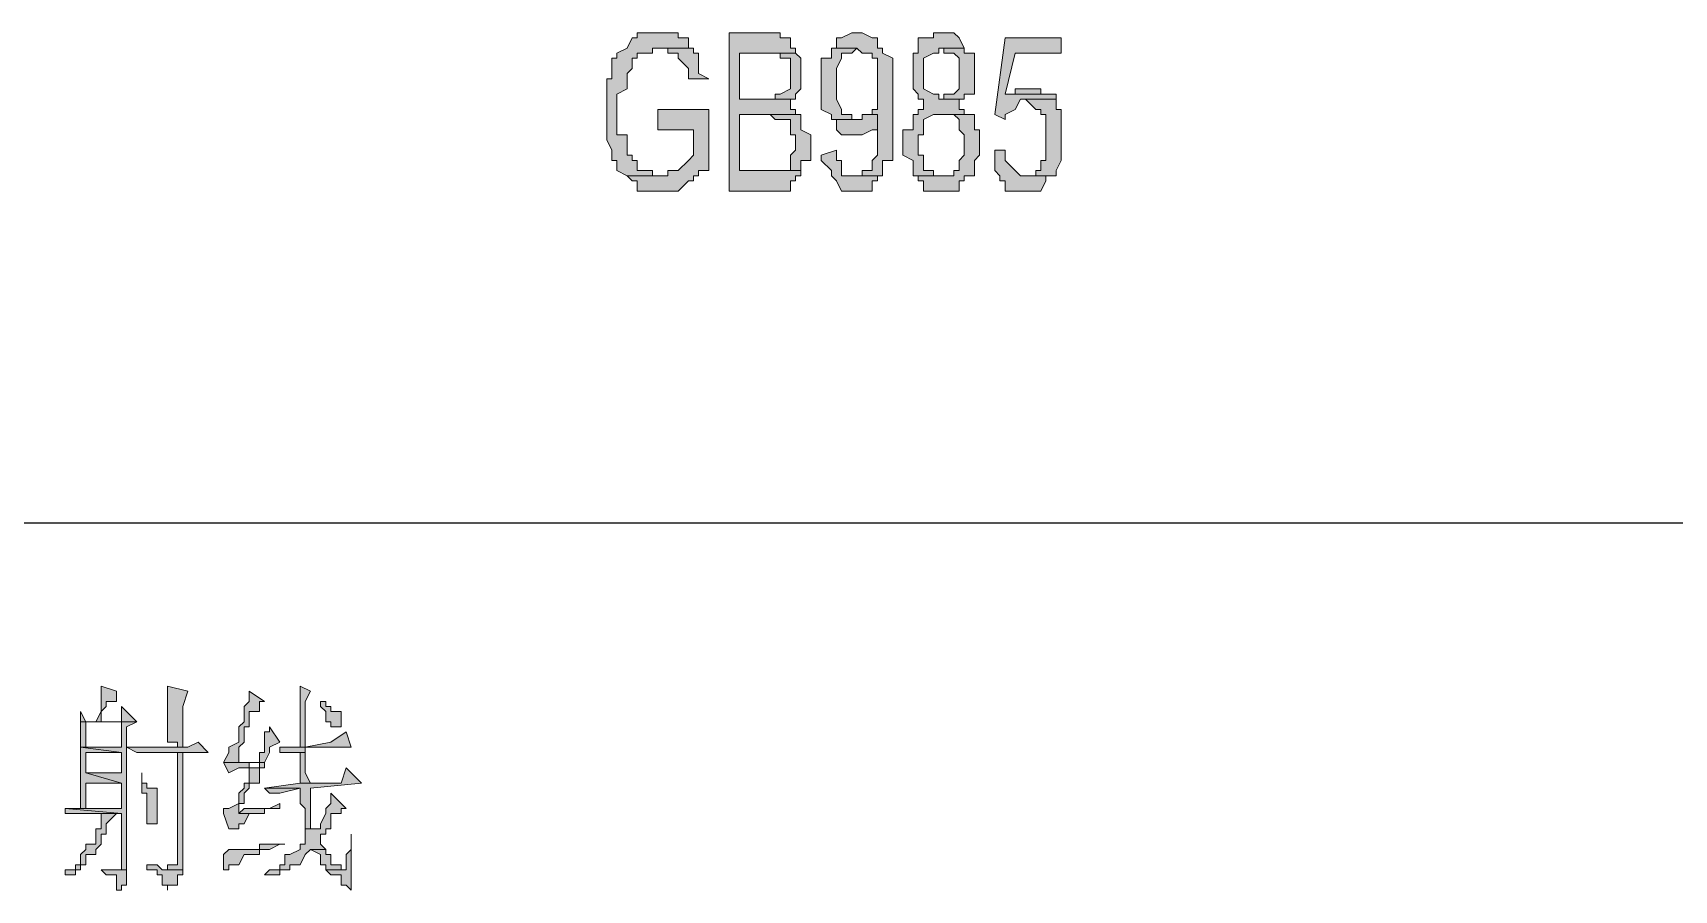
# Model space of a CAD drawing. Header units: millimetres. Extents: x 20 to 821, y 1 to 1134.
# Drawn here: x 614.1 to 671.9, y 905.5 to 935.8 of the extents above; entities that cross this region are included whole.
import ezdxf

# ---------------------------------------------------------------- set-up
doc = ezdxf.new("R2010")
doc.units = ezdxf.units.MM
doc.layers.add('1', color=7, linetype='Continuous')

msp = doc.modelspace()

# ---------------------------------------------------------------- hatches: boundary and pattern name
h = msp.add_hatch(color=0)
h.dxf.hatch_style = 2
h.paths.add_polyline_path([(636.12, 935.781732), (635.4, 935.781732), (635.4, 935.601732), (635.22, 935.601732), (635.04, 935.241732), (634.68, 935.061732), (634.68, 934.881732), (634.5, 934.881732), (634.5, 934.161732), (634.32, 934.161732), (634.32, 933.621732), (634.32, 933.441732), (634.32, 932.001732), (634.5, 931.641732), (634.5, 931.281732), (634.68, 931.281732), (634.68, 930.921732), (635.04, 930.741732), (636.12, 930.741732), (635.94, 930.741732), (635.94, 930.921732), (635.76, 930.921732), (635.4, 930.921732), (635.4, 931.281732), (635.22, 931.281732), (635.22, 931.461732), (635.04, 931.461732), (635.04, 931.641732), (635.04, 932.181732), (634.68, 932.181732), (634.68, 933.621732), (635.04, 933.801732), (635.04, 934.341732), (635.22, 934.521732), (635.22, 934.881732), (635.4, 934.881732), (635.4, 935.061732), (635.76, 935.061732), (635.94, 935.061732), (635.94, 935.241732), (637.38, 935.241732), (637.2, 935.241732), (637.2, 935.601732), (636.84, 935.601732), (636.84, 935.781732), (636.66, 935.781732)])
h = msp.add_hatch(color=0)
h.dxf.hatch_style = 2
h.paths.add_polyline_path([(640.08, 935.781732), (638.64, 935.781732), (638.64, 930.201732), (640.8, 930.201732), (640.8, 930.561732), (640.98, 930.561732), (640.98, 930.741732), (641.16, 930.741732), (641.16, 930.921732), (639, 930.921732), (639, 932.901732), (641.16, 932.901732), (640.98, 932.901732), (640.98, 933.081732), (640.8, 933.081732), (640.8, 933.441732), (640.98, 933.441732), (639, 933.441732), (639, 935.061732), (639.72, 935.061732), (640.98, 935.061732), (640.98, 935.241732), (640.8, 935.241732), (640.8, 935.601732), (640.44, 935.601732), (640.44, 935.781732)])
h = msp.add_hatch(color=0)
h.dxf.hatch_style = 2
h.paths.add_polyline_path([(643.14, 935.781732), (642.96, 935.781732), (642.6, 935.601732), (642.42, 935.601732), (642.42, 935.241732), (642.24, 935.241732), (643.14, 935.241732), (643.32, 935.061732), (643.68, 935.061732), (643.68, 934.881732), (643.86, 934.881732), (643.86, 934.521732), (643.86, 933.621732), (643.86, 933.441732), (643.86, 933.081732), (643.68, 933.081732), (643.68, 932.901732), (643.86, 932.901732), (643.86, 931.461732), (643.68, 931.281732), (643.68, 930.921732), (643.32, 930.921732), (643.32, 930.741732), (643.14, 930.741732), (644.04, 930.741732), (644.04, 930.921732), (644.04, 931.281732), (644.4, 931.281732), (644.4, 934.881732), (644.04, 935.061732), (644.04, 935.241732), (643.86, 935.241732), (643.86, 935.601732), (643.68, 935.601732), (643.32, 935.781732)])
h = msp.add_hatch(color=0)
h.dxf.hatch_style = 2
h.paths.add_polyline_path([(646.2, 935.781732), (645.84, 935.781732), (645.84, 935.601732), (645.3, 935.601732), (645.3, 935.241732), (645.3, 935.061732), (645.12, 935.061732), (645.12, 933.801732), (645.3, 933.621732), (645.3, 933.441732), (645.48, 933.441732), (645.48, 933.081732), (645.3, 933.081732), (645.3, 932.901732), (645.12, 932.901732), (645.12, 932.721732), (645.12, 932.361732), (644.76, 932.361732), (644.76, 931.461732), (645.12, 931.281732), (645.12, 930.741732), (645.3, 930.741732), (646.2, 930.741732), (646.02, 930.741732), (645.84, 930.741732), (645.84, 930.921732), (645.48, 930.921732), (645.48, 931.281732), (645.48, 931.461732), (645.3, 931.461732), (645.3, 932.181732), (645.48, 932.181732), (645.48, 932.721732), (645.84, 932.901732), (646.92, 932.901732), (646.92, 933.081732), (646.74, 933.081732), (646.74, 933.441732), (646.92, 933.441732), (646.2, 933.441732), (646.02, 933.441732), (646.02, 933.621732), (645.84, 933.621732), (645.48, 933.801732), (645.48, 934.881732), (645.84, 935.061732), (646.02, 935.061732), (646.02, 935.241732), (646.92, 935.241732), (646.74, 935.601732), (646.56, 935.781732)])
h = msp.add_hatch(color=0)
h.dxf.hatch_style = 2
h.paths.add_polyline_path([(650.34, 935.601732), (648.36, 935.601732), (648, 932.901732), (648.36, 932.721732), (648.36, 932.901732), (648.72, 933.081732), (648.9, 933.441732), (650.16, 933.441732), (650.16, 933.621732), (648.36, 933.621732), (648.72, 935.061732), (650.34, 935.061732)])
h = msp.add_hatch(color=0)
h.dxf.hatch_style = 2
h.paths.add_polyline_path([(637.38, 935.241732), (636.12, 935.241732), (636.48, 935.241732), (636.48, 935.061732), (636.66, 935.061732), (636.84, 935.061732), (636.84, 934.881732), (637.2, 934.521732), (637.2, 934.161732), (637.38, 934.161732), (637.92, 934.161732), (637.56, 934.341732), (637.56, 935.061732), (637.38, 935.061732)])
h = msp.add_hatch(color=0)
h.dxf.hatch_style = 2
h.paths.add_polyline_path([(640.98, 935.061732), (639.72, 935.061732), (640.08, 935.061732), (640.44, 935.061732), (640.44, 934.881732), (640.8, 934.881732), (640.8, 934.521732), (640.8, 933.801732), (640.44, 933.621732), (640.26, 933.621732), (640.26, 933.441732), (640.08, 933.441732), (639.72, 933.441732), (639, 933.441732), (640.98, 933.441732), (640.98, 933.621732), (641.16, 933.801732), (641.16, 934.881732)])
h = msp.add_hatch(color=0)
h.dxf.hatch_style = 2
h.paths.add_polyline_path([(642.24, 935.241732), (642.24, 934.881732), (641.88, 934.881732), (641.88, 933.081732), (642.24, 932.901732), (642.24, 932.721732), (643.14, 932.721732), (642.96, 932.721732), (642.96, 932.901732), (642.6, 932.901732), (642.6, 933.081732), (642.42, 933.441732), (642.42, 934.521732), (642.6, 934.881732), (642.6, 935.061732), (642.96, 935.061732), (643.14, 935.241732)])
h = msp.add_hatch(color=0)
h.dxf.hatch_style = 2
h.paths.add_polyline_path([(646.92, 935.241732), (646.2, 935.241732), (646.2, 935.061732), (646.56, 935.061732), (646.74, 934.881732), (646.74, 933.801732), (646.56, 933.621732), (646.2, 933.621732), (646.2, 933.441732), (646.92, 933.441732), (646.92, 933.621732), (647.28, 933.621732), (647.28, 933.801732), (647.28, 934.161732), (647.28, 935.061732), (646.92, 935.061732)])
h = msp.add_hatch(color=0)
h.dxf.hatch_style = 2
h.paths.add_polyline_path([(649.08, 933.801732), (648.72, 933.801732), (648.72, 933.621732), (648.36, 933.621732), (650.16, 933.621732), (649.62, 933.621732), (649.62, 933.801732)])
h = msp.add_hatch(color=0)
h.dxf.hatch_style = 2
h.paths.add_polyline_path([(637.92, 933.081732), (636.12, 933.081732), (636.12, 932.361732), (637.38, 932.361732), (637.38, 931.461732), (637.2, 931.281732), (636.84, 930.921732), (636.48, 930.921732), (636.48, 930.741732), (635.04, 930.741732), (635.22, 930.561732), (635.4, 930.561732), (635.4, 930.201732), (635.76, 930.201732), (636.84, 930.201732), (637.2, 930.561732), (637.38, 930.561732), (637.38, 930.741732), (637.56, 930.741732), (637.56, 930.921732), (637.92, 930.921732)])
h = msp.add_hatch(color=0)
h.dxf.hatch_style = 2
h.paths.add_polyline_path([(650.16, 933.441732), (649.08, 933.441732), (649.44, 933.081732), (649.62, 933.081732), (649.62, 932.901732), (649.8, 932.901732), (649.8, 932.721732), (649.8, 931.281732), (649.62, 931.281732), (649.62, 930.921732), (649.44, 930.921732), (649.44, 930.741732), (649.08, 930.741732), (650.16, 930.741732), (650.16, 930.921732), (650.34, 931.281732), (650.34, 933.081732), (650.16, 933.081732)])
h = msp.add_hatch(color=0)
h.dxf.hatch_style = 2
h.paths.add_polyline_path([(641.16, 932.901732), (640.08, 932.901732), (640.26, 932.721732), (640.8, 932.721732), (640.8, 932.361732), (640.8, 932.181732), (640.98, 932.181732), (640.98, 931.641732), (640.8, 931.461732), (640.8, 930.921732), (640.44, 930.921732), (640.26, 930.921732), (640.08, 930.921732), (639, 930.921732), (641.16, 930.921732), (641.16, 931.281732), (641.52, 931.281732), (641.52, 932.181732), (641.16, 932.361732)])
h = msp.add_hatch(color=0)
h.dxf.hatch_style = 2
h.paths.add_polyline_path([(643.68, 932.901732), (643.32, 932.901732), (643.32, 932.721732), (642.24, 932.721732), (642.42, 932.721732), (642.42, 932.361732), (642.6, 932.181732), (643.32, 932.181732), (643.68, 932.361732), (643.86, 932.361732), (643.86, 932.721732), (643.86, 932.901732)])
h = msp.add_hatch(color=0)
h.dxf.hatch_style = 2
h.paths.add_polyline_path([(646.92, 932.901732), (646.02, 932.901732), (646.2, 932.901732), (646.56, 932.901732), (646.74, 932.721732), (646.74, 932.361732), (646.92, 932.181732), (646.92, 931.461732), (646.74, 931.281732), (646.74, 930.921732), (646.56, 930.921732), (646.56, 930.741732), (646.2, 930.741732), (645.3, 930.741732), (645.3, 930.561732), (645.48, 930.561732), (645.48, 930.201732), (646.74, 930.201732), (646.74, 930.561732), (646.92, 930.561732), (646.92, 930.741732), (647.28, 930.741732), (647.28, 930.921732), (647.28, 931.281732), (647.46, 931.461732), (647.46, 932.361732), (647.28, 932.361732), (647.28, 932.901732)])
h = msp.add_hatch(color=0)
h.dxf.hatch_style = 2
h.paths.add_polyline_path([(642.42, 931.641732), (641.88, 931.461732), (641.88, 931.281732), (642.24, 930.921732), (642.24, 930.741732), (642.42, 930.561732), (642.6, 930.201732), (643.68, 930.201732), (643.68, 930.561732), (643.86, 930.561732), (643.86, 930.741732), (643.14, 930.741732), (642.6, 930.741732), (642.6, 930.921732), (642.6, 931.281732), (642.42, 931.281732)])
h = msp.add_hatch(color=0)
h.dxf.hatch_style = 2
h.paths.add_polyline_path([(648.36, 931.641732), (648, 931.641732), (648, 931.461732), (648, 930.921732), (648.18, 930.741732), (648.18, 930.561732), (648.36, 930.561732), (648.36, 930.201732), (648.72, 930.201732), (649.62, 930.201732), (649.8, 930.561732), (649.8, 930.741732), (650.16, 930.741732), (648.9, 930.741732), (648.72, 930.921732), (648.36, 931.281732)])
h = msp.add_hatch(color=0)
h.dxf.hatch_style = 2
h.paths.add_polyline_path([(616.5, 912.741732), (616.5, 911.841732), (616.32, 911.481732), (616.5, 911.481732), (616.5, 911.841732), (616.68, 912.021732), (616.68, 912.201732), (617.04, 912.201732), (617.04, 912.561732)])
h = msp.add_hatch(color=0)
h.dxf.hatch_style = 2
h.paths.add_polyline_path([(618.84, 912.741732), (618.84, 910.761732), (619.2, 910.761732), (619.2, 910.581732), (619.38, 910.581732), (619.38, 912.021732), (619.56, 912.561732)])
h = msp.add_hatch(color=0)
h.dxf.hatch_style = 2
h.paths.add_polyline_path([(621.72, 912.561732), (621.72, 912.201732), (621.54, 912.021732), (621.54, 911.481732), (621.36, 911.301732), (621.36, 910.761732), (621, 910.581732), (621, 910.401732), (620.82, 910.041732), (621.36, 910.041732), (621.36, 910.401732), (621.36, 910.581732), (621.54, 910.761732), (621.54, 911.121732), (621.54, 911.301732), (621.72, 911.301732), (621.72, 911.841732), (622.08, 911.841732), (622.08, 912.201732), (622.26, 912.201732)])
h = msp.add_hatch(color=0)
h.dxf.hatch_style = 2
h.paths.add_polyline_path([(623.52, 912.741732), (623.52, 910.581732), (623.7, 910.581732), (623.7, 912.201732), (623.88, 912.561732)])
h = msp.add_hatch(color=0)
h.dxf.hatch_style = 2
h.paths.add_polyline_path([(624.24, 912.201732), (624.24, 912.021732), (624.42, 911.841732), (624.42, 911.481732), (624.6, 911.481732), (624.6, 911.301732), (624.96, 911.301732), (624.96, 911.841732), (624.6, 911.841732), (624.6, 912.021732), (624.42, 912.021732), (624.42, 912.201732)])
h = msp.add_hatch(color=0)
h.dxf.hatch_style = 2
h.paths.add_polyline_path([(615.78, 911.841732), (615.78, 911.481732), (617.22, 911.481732), (617.22, 910.581732), (615.96, 910.581732), (615.78, 910.581732), (617.22, 910.401732), (617.22, 909.681732), (615.96, 909.681732), (617.22, 909.321732), (617.22, 908.421732), (615.96, 908.421732), (615.24, 908.421732), (617.22, 908.241732), (617.22, 906.261732), (617.04, 906.261732), (617.4, 906.261732), (617.4, 911.301732), (617.76, 911.481732), (615.96, 911.481732)])
h = msp.add_hatch(color=0)
h.dxf.hatch_style = 2
h.paths.add_polyline_path([(617.22, 912.021732), (617.22, 911.481732), (616.5, 911.481732), (615.96, 911.481732), (617.76, 911.481732)])
h = msp.add_hatch(color=0)
h.dxf.hatch_style = 2
h.paths.add_polyline_path([(615.78, 911.481732), (615.78, 910.581732), (615.96, 910.581732), (615.96, 911.481732), (617.22, 911.481732)])
h = msp.add_hatch(color=0)
h.dxf.hatch_style = 2
h.paths.add_polyline_path([(622.44, 911.301732), (622.44, 911.121732), (622.26, 911.121732), (622.26, 910.401732), (622.08, 910.401732), (622.08, 910.041732), (621, 910.041732), (620.82, 910.041732), (622.26, 910.041732), (622.44, 910.401732), (622.44, 910.581732), (622.8, 910.761732)])
h = msp.add_hatch(color=0)
h.dxf.hatch_style = 2
h.paths.add_polyline_path([(625.14, 911.121732), (624.6, 910.761732), (623.7, 910.581732), (622.8, 910.581732), (622.8, 910.401732), (623.7, 910.401732), (623.7, 910.581732), (625.32, 910.581732)])
h = msp.add_hatch(color=0)
h.dxf.hatch_style = 2
h.paths.add_polyline_path([(615.78, 910.581732), (615.78, 908.421732), (615.96, 908.421732), (615.96, 909.321732), (617.22, 909.321732), (615.96, 909.681732), (615.96, 910.401732), (617.22, 910.401732)])
h = msp.add_hatch(color=0)
h.dxf.hatch_style = 2
h.paths.add_polyline_path([(619.92, 910.761732), (619.56, 910.581732), (617.4, 910.581732), (617.76, 910.401732), (620.28, 910.401732)])
h = msp.add_hatch(color=0)
h.dxf.hatch_style = 2
h.paths.add_polyline_path([(619.38, 910.401732), (619.2, 910.401732), (619.2, 906.441732), (618.84, 906.441732), (618.84, 906.261732), (619.38, 906.261732), (619.38, 906.441732)])
h = msp.add_hatch(color=0)
h.dxf.hatch_style = 2
h.paths.add_polyline_path([(622.26, 910.041732), (622.08, 910.041732), (622.08, 909.861732), (621.72, 909.861732), (621.72, 909.681732), (621.72, 909.321732), (621.54, 909.321732), (621.54, 909.141732), (621.36, 908.961732), (621.36, 908.601732), (621, 908.421732), (620.82, 908.421732), (620.82, 908.241732), (621, 907.701732), (621.36, 907.701732), (621.36, 907.881732), (621.54, 907.881732), (621.72, 908.241732), (622.08, 908.241732), (621.36, 908.241732), (621.36, 908.421732), (621.36, 908.601732), (621.54, 908.601732), (621.54, 908.961732), (621.72, 909.141732), (621.72, 909.321732), (622.08, 909.321732), (622.08, 909.861732), (622.26, 909.861732)])
h = msp.add_hatch(color=0)
h.dxf.hatch_style = 2
h.paths.add_polyline_path([(620.82, 910.041732), (621, 909.681732), (621.36, 909.861732), (621.72, 909.861732), (621.72, 910.041732), (622.26, 910.041732)])
h = msp.add_hatch(color=0)
h.dxf.hatch_style = 2
h.paths.add_polyline_path([(623.7, 910.401732), (623.52, 910.401732), (623.52, 910.041732), (623.52, 909.321732), (623.88, 909.321732), (623.7, 909.681732)])
h = msp.add_hatch(color=0)
h.dxf.hatch_style = 2
h.paths.add_polyline_path([(617.94, 909.681732), (617.94, 908.961732), (618.12, 908.961732), (618.12, 907.881732), (618.48, 907.881732), (618.48, 909.141732), (618.12, 909.141732), (618.12, 909.321732), (617.94, 909.321732)])
h = msp.add_hatch(color=0)
h.dxf.hatch_style = 2
h.paths.add_polyline_path([(625.14, 909.861732), (624.96, 909.321732), (623.52, 909.321732), (622.26, 909.141732), (623.52, 909.141732), (623.52, 908.961732), (623.52, 908.601732), (623.7, 908.421732), (623.7, 907.701732), (623.88, 907.701732), (623.88, 909.141732), (625.68, 909.321732)])
h = msp.add_hatch(color=0)
h.dxf.hatch_style = 2
h.paths.add_polyline_path([(622.26, 909.141732), (622.44, 908.961732), (622.8, 908.961732), (623.52, 909.141732)])
h = msp.add_hatch(color=0)
h.dxf.hatch_style = 2
h.paths.add_polyline_path([(624.6, 908.961732), (624.6, 908.601732), (624.42, 908.421732), (624.42, 908.241732), (624.24, 907.881732), (624.24, 907.701732), (623.88, 907.701732), (623.7, 907.701732), (623.7, 907.521732), (623.7, 907.161732), (623.52, 907.161732), (623.52, 906.981732), (623.16, 906.801732), (622.98, 906.801732), (622.98, 906.441732), (622.8, 906.441732), (622.8, 906.261732), (622.44, 906.261732), (622.26, 906.081732), (622.8, 906.081732), (622.8, 906.261732), (623.16, 906.261732), (623.16, 906.441732), (623.52, 906.441732), (623.7, 906.801732), (623.88, 906.981732), (624.42, 906.981732), (624.24, 907.161732), (624.24, 907.521732), (624.42, 907.521732), (624.42, 907.701732), (624.6, 907.701732), (624.6, 908.241732), (624.96, 908.241732), (624.96, 908.421732), (625.14, 908.421732)])
h = msp.add_hatch(color=0)
h.dxf.hatch_style = 2
h.paths.add_polyline_path([(615.24, 908.421732), (615.24, 908.241732), (615.6, 908.241732), (617.22, 908.241732)])
h = msp.add_hatch(color=0)
h.dxf.hatch_style = 2
h.paths.add_polyline_path([(617.04, 908.241732), (616.5, 908.241732), (616.5, 907.881732), (616.5, 907.701732), (616.32, 907.701732), (616.32, 907.161732), (615.96, 907.161732), (615.96, 906.981732), (615.78, 906.801732), (615.78, 906.441732), (615.6, 906.441732), (615.6, 906.261732), (615.24, 906.261732), (615.24, 906.081732), (615.6, 906.081732), (615.6, 906.261732), (615.78, 906.261732), (615.78, 906.441732), (615.96, 906.441732), (615.96, 906.801732), (616.32, 906.801732), (616.32, 906.981732), (616.5, 907.161732), (616.5, 907.521732), (616.68, 907.521732), (616.68, 907.881732)])
h = msp.add_hatch(color=0)
h.dxf.hatch_style = 2
h.paths.add_polyline_path([(622.8, 908.601732), (622.44, 908.421732), (621.54, 908.421732), (621.36, 908.241732), (622.26, 908.241732), (622.26, 908.421732), (622.8, 908.421732)])
h = msp.add_hatch(color=0)
h.dxf.hatch_style = 2
h.paths.add_polyline_path([(622.98, 907.161732), (622.08, 907.161732), (622.08, 906.981732), (621, 906.981732), (620.82, 906.801732), (620.82, 906.261732), (621, 906.261732), (621, 906.441732), (621.36, 906.441732), (621.54, 906.801732), (622.08, 906.801732), (622.08, 906.981732), (622.44, 906.981732), (622.8, 907.161732)])
h = msp.add_hatch(color=0)
h.dxf.hatch_style = 2
h.paths.add_polyline_path([(624.42, 906.981732), (623.88, 906.981732), (624.24, 906.801732), (624.24, 906.441732), (624.42, 906.441732), (624.42, 906.261732), (624.96, 906.261732), (624.96, 906.441732), (624.6, 906.441732), (624.6, 906.801732), (624.42, 906.801732)])
h = msp.add_hatch(color=0)
h.dxf.hatch_style = 2
h.paths.add_polyline_path([(625.32, 907.521732), (625.32, 906.981732), (625.14, 906.801732), (625.14, 906.261732), (624.96, 906.261732), (624.42, 906.261732), (624.6, 906.081732), (624.96, 906.081732), (624.96, 905.721732), (625.14, 905.721732), (625.32, 905.541732), (625.32, 906.081732)])
h = msp.add_hatch(color=0)
h.dxf.hatch_style = 2
h.paths.add_polyline_path([(618.12, 906.441732), (618.12, 906.261732), (618.48, 906.261732), (618.48, 906.081732), (618.66, 906.081732), (618.66, 905.721732), (618.84, 905.721732), (618.84, 905.541732), (618.84, 905.721732), (619.2, 905.721732), (619.2, 906.081732), (619.38, 906.081732), (619.38, 906.261732), (618.66, 906.261732), (618.48, 906.441732)])
h = msp.add_hatch(color=0)
h.dxf.hatch_style = 2
h.paths.add_polyline_path([(616.5, 906.261732), (616.68, 906.081732), (617.04, 906.081732), (617.04, 905.721732), (617.04, 905.541732), (617.22, 905.541732), (617.22, 905.721732), (617.4, 905.721732), (617.4, 906.261732), (617.04, 906.261732)])

# ---------------------------------------------------------------- linework, layer by layer
at = {"layer": '1', "color": 0, "lineweight": 5}
for points in [[(636.12, 935.781732), (635.4, 935.781732), (635.4, 935.601732), (635.22, 935.601732), (635.04, 935.241732), (634.68, 935.061732), (634.68, 934.881732), (634.5, 934.881732), (634.5, 934.161732), (634.32, 934.161732), (634.32, 933.621732), (634.32, 933.441732), (634.32, 932.001732), (634.5, 931.641732), (634.5, 931.281732), (634.68, 931.281732), (634.68, 930.921732), (635.04, 930.741732), (636.12, 930.741732), (635.94, 930.741732), (635.94, 930.921732), (635.76, 930.921732), (635.4, 930.921732), (635.4, 931.281732), (635.22, 931.281732), (635.22, 931.461732), (635.04, 931.461732), (635.04, 931.641732), (635.04, 932.181732), (634.68, 932.181732), (634.68, 933.621732), (635.04, 933.801732), (635.04, 934.341732), (635.22, 934.521732), (635.22, 934.881732), (635.4, 934.881732), (635.4, 935.061732), (635.76, 935.061732), (635.94, 935.061732), (635.94, 935.241732), (637.38, 935.241732), (637.2, 935.241732), (637.2, 935.601732), (636.84, 935.601732), (636.84, 935.781732), (636.66, 935.781732), (636.12, 935.781732)], [(640.08, 935.781732), (638.64, 935.781732), (638.64, 930.201732), (640.8, 930.201732), (640.8, 930.561732), (640.98, 930.561732), (640.98, 930.741732), (641.16, 930.741732), (641.16, 930.921732), (639, 930.921732), (639, 932.901732), (641.16, 932.901732), (640.98, 932.901732), (640.98, 933.081732), (640.8, 933.081732), (640.8, 933.441732), (640.98, 933.441732), (639, 933.441732), (639, 935.061732), (639.72, 935.061732), (640.98, 935.061732), (640.98, 935.241732), (640.8, 935.241732), (640.8, 935.601732), (640.44, 935.601732), (640.44, 935.781732), (640.08, 935.781732)], [(643.14, 935.781732), (642.96, 935.781732), (642.6, 935.601732), (642.42, 935.601732), (642.42, 935.241732), (642.24, 935.241732), (643.14, 935.241732), (643.32, 935.061732), (643.68, 935.061732), (643.68, 934.881732), (643.86, 934.881732), (643.86, 934.521732), (643.86, 933.621732), (643.86, 933.441732), (643.86, 933.081732), (643.68, 933.081732), (643.68, 932.901732), (643.86, 932.901732), (643.86, 931.461732), (643.68, 931.281732), (643.68, 930.921732), (643.32, 930.921732), (643.32, 930.741732), (643.14, 930.741732), (644.04, 930.741732), (644.04, 930.921732), (644.04, 931.281732), (644.4, 931.281732), (644.4, 934.881732), (644.04, 935.061732), (644.04, 935.241732), (643.86, 935.241732), (643.86, 935.601732), (643.68, 935.601732), (643.32, 935.781732), (643.14, 935.781732)], [(646.2, 935.781732), (645.84, 935.781732), (645.84, 935.601732), (645.3, 935.601732), (645.3, 935.241732), (645.3, 935.061732), (645.12, 935.061732), (645.12, 933.801732), (645.3, 933.621732), (645.3, 933.441732), (645.48, 933.441732), (645.48, 933.081732), (645.3, 933.081732), (645.3, 932.901732), (645.12, 932.901732), (645.12, 932.721732), (645.12, 932.361732), (644.76, 932.361732), (644.76, 931.461732), (645.12, 931.281732), (645.12, 930.741732), (645.3, 930.741732), (646.2, 930.741732), (646.02, 930.741732), (645.84, 930.741732), (645.84, 930.921732), (645.48, 930.921732), (645.48, 931.281732), (645.48, 931.461732), (645.3, 931.461732), (645.3, 932.181732), (645.48, 932.181732), (645.48, 932.721732), (645.84, 932.901732), (646.92, 932.901732), (646.92, 933.081732), (646.74, 933.081732), (646.74, 933.441732), (646.92, 933.441732), (646.2, 933.441732), (646.02, 933.441732), (646.02, 933.621732), (645.84, 933.621732), (645.48, 933.801732), (645.48, 934.881732), (645.84, 935.061732), (646.02, 935.061732), (646.02, 935.241732), (646.92, 935.241732), (646.74, 935.601732), (646.56, 935.781732), (646.2, 935.781732)], [(650.34, 935.601732), (648.36, 935.601732), (648, 932.901732), (648.36, 932.721732), (648.36, 932.901732), (648.72, 933.081732), (648.9, 933.441732), (650.16, 933.441732), (650.16, 933.621732), (648.36, 933.621732), (648.72, 935.061732), (650.34, 935.061732), (650.34, 935.601732)], [(637.38, 935.241732), (636.12, 935.241732), (636.48, 935.241732), (636.48, 935.061732), (636.66, 935.061732), (636.84, 935.061732), (636.84, 934.881732), (637.2, 934.521732), (637.2, 934.161732), (637.38, 934.161732), (637.92, 934.161732), (637.56, 934.341732), (637.56, 935.061732), (637.38, 935.061732), (637.38, 935.241732)], [(640.98, 935.061732), (639.72, 935.061732), (640.08, 935.061732), (640.44, 935.061732), (640.44, 934.881732), (640.8, 934.881732), (640.8, 934.521732), (640.8, 933.801732), (640.44, 933.621732), (640.26, 933.621732), (640.26, 933.441732), (640.08, 933.441732), (639.72, 933.441732), (639, 933.441732), (640.98, 933.441732), (640.98, 933.621732), (641.16, 933.801732), (641.16, 934.881732), (640.98, 935.061732)], [(642.24, 935.241732), (642.24, 934.881732), (641.88, 934.881732), (641.88, 933.081732), (642.24, 932.901732), (642.24, 932.721732), (643.14, 932.721732), (642.96, 932.721732), (642.96, 932.901732), (642.6, 932.901732), (642.6, 933.081732), (642.6, 933.081732), (642.42, 933.441732), (642.42, 934.521732), (642.6, 934.881732), (642.6, 935.061732), (642.96, 935.061732), (643.14, 935.241732), (642.24, 935.241732)], [(646.92, 935.241732), (646.2, 935.241732), (646.2, 935.061732), (646.56, 935.061732), (646.74, 934.881732), (646.74, 933.801732), (646.56, 933.621732), (646.2, 933.621732), (646.2, 933.441732), (646.92, 933.441732), (646.92, 933.621732), (647.28, 933.621732), (647.28, 933.801732), (647.28, 934.161732), (647.28, 934.161732), (647.28, 935.061732), (646.92, 935.061732), (646.92, 935.241732)], [(649.08, 933.801732), (648.72, 933.801732), (648.72, 933.621732), (648.36, 933.621732), (650.16, 933.621732), (649.62, 933.621732), (649.62, 933.801732), (649.08, 933.801732)], [(637.92, 933.081732), (636.12, 933.081732), (636.12, 932.361732), (637.38, 932.361732), (637.38, 931.461732), (637.2, 931.281732), (636.84, 930.921732), (636.48, 930.921732), (636.48, 930.741732), (635.04, 930.741732), (635.22, 930.561732), (635.4, 930.561732), (635.4, 930.201732), (635.76, 930.201732), (635.76, 930.201732), (636.84, 930.201732), (637.2, 930.561732), (637.38, 930.561732), (637.38, 930.741732), (637.56, 930.741732), (637.56, 930.921732), (637.92, 930.921732), (637.92, 933.081732)], [(650.16, 933.441732), (649.08, 933.441732), (649.44, 933.081732), (649.62, 933.081732), (649.62, 932.901732), (649.8, 932.901732), (649.8, 932.721732), (649.8, 931.281732), (649.62, 931.281732), (649.62, 930.921732), (649.44, 930.921732), (649.44, 930.741732), (649.44, 930.741732), (649.08, 930.741732), (650.16, 930.741732), (650.16, 930.921732), (650.34, 931.281732), (650.34, 933.081732), (650.16, 933.081732), (650.16, 933.441732)], [(641.16, 932.901732), (640.08, 932.901732), (640.26, 932.721732), (640.8, 932.721732), (640.8, 932.361732), (640.8, 932.181732), (640.98, 932.181732), (640.98, 931.641732), (640.8, 931.461732), (640.8, 930.921732), (640.44, 930.921732), (640.26, 930.921732), (640.08, 930.921732), (639, 930.921732), (641.16, 930.921732), (641.16, 931.281732), (641.52, 931.281732), (641.52, 932.181732), (641.16, 932.361732), (641.16, 932.901732)], [(643.68, 932.901732), (643.32, 932.901732), (643.32, 932.721732), (642.24, 932.721732), (642.42, 932.721732), (642.42, 932.361732), (642.6, 932.181732), (643.32, 932.181732), (643.68, 932.361732), (643.86, 932.361732), (643.86, 932.721732), (643.86, 932.901732), (643.68, 932.901732)], [(646.92, 932.901732), (646.02, 932.901732), (646.2, 932.901732), (646.56, 932.901732), (646.74, 932.721732), (646.74, 932.361732), (646.92, 932.181732), (646.92, 931.461732), (646.74, 931.281732), (646.74, 930.921732), (646.56, 930.921732), (646.56, 930.741732), (646.2, 930.741732), (645.3, 930.741732), (645.3, 930.561732), (645.3, 930.561732), (645.48, 930.561732), (645.48, 930.201732), (646.74, 930.201732), (646.74, 930.561732), (646.92, 930.561732), (646.92, 930.741732), (647.28, 930.741732), (647.28, 930.921732), (647.28, 931.281732), (647.46, 931.461732), (647.46, 932.361732), (647.28, 932.361732), (647.28, 932.901732), (646.92, 932.901732)], [(642.42, 931.641732), (641.88, 931.461732), (641.88, 931.281732), (642.24, 930.921732), (642.24, 930.741732), (642.42, 930.561732), (642.6, 930.201732), (643.68, 930.201732), (643.68, 930.561732), (643.86, 930.561732), (643.86, 930.741732), (643.14, 930.741732), (642.6, 930.741732), (642.6, 930.921732), (642.6, 931.281732), (642.42, 931.281732), (642.42, 931.641732)], [(648.36, 931.641732), (648, 931.641732), (648, 931.461732), (648, 930.921732), (648.18, 930.741732), (648.18, 930.561732), (648.36, 930.561732), (648.36, 930.201732), (648.72, 930.201732), (649.62, 930.201732), (649.8, 930.561732), (649.8, 930.561732), (649.8, 930.741732), (650.16, 930.741732), (648.9, 930.741732), (648.72, 930.921732), (648.36, 931.281732), (648.36, 931.641732)], [(616.5, 912.741732), (616.5, 911.841732), (616.32, 911.481732), (616.5, 911.481732), (616.5, 911.841732), (616.68, 912.021732), (616.68, 912.201732), (617.04, 912.201732), (617.04, 912.561732), (616.5, 912.741732)], [(618.84, 912.741732), (618.84, 910.761732), (619.2, 910.761732), (619.2, 910.581732), (619.38, 910.581732), (619.38, 912.021732), (619.56, 912.561732), (618.84, 912.741732)], [(621.72, 912.561732), (621.72, 912.201732), (621.54, 912.021732), (621.54, 911.481732), (621.36, 911.301732), (621.36, 910.761732), (621, 910.581732), (621, 910.401732), (620.82, 910.041732), (621.36, 910.041732), (621.36, 910.401732), (621.36, 910.581732), (621.54, 910.761732), (621.54, 911.121732), (621.54, 911.121732), (621.54, 911.301732), (621.72, 911.301732), (621.72, 911.841732), (622.08, 911.841732), (622.08, 912.201732), (622.26, 912.201732), (621.72, 912.561732)], [(623.52, 912.741732), (623.52, 910.581732), (623.7, 910.581732), (623.7, 912.201732), (623.88, 912.561732), (623.52, 912.741732)], [(624.24, 912.201732), (624.24, 912.021732), (624.42, 911.841732), (624.42, 911.481732), (624.6, 911.481732), (624.6, 911.301732), (624.96, 911.301732), (624.96, 911.841732), (624.6, 911.841732), (624.6, 912.021732), (624.42, 912.021732), (624.42, 912.201732), (624.24, 912.201732)], [(615.78, 911.841732), (615.78, 911.481732), (617.22, 911.481732), (617.22, 910.581732), (615.96, 910.581732), (615.78, 910.581732), (617.22, 910.401732), (617.22, 909.681732), (615.96, 909.681732), (617.22, 909.321732), (617.22, 908.421732), (615.96, 908.421732), (615.24, 908.421732), (617.22, 908.241732), (617.22, 906.261732), (617.04, 906.261732), (617.4, 906.261732), (617.4, 911.301732), (617.76, 911.481732), (615.96, 911.481732), (615.78, 911.841732)], [(617.22, 912.021732), (617.22, 911.481732), (616.5, 911.481732), (615.96, 911.481732), (617.76, 911.481732), (617.22, 912.021732)], [(615.78, 911.481732), (615.78, 910.581732), (615.96, 910.581732), (615.96, 911.481732), (617.22, 911.481732), (615.78, 911.481732)], [(622.44, 911.301732), (622.44, 911.121732), (622.26, 911.121732), (622.26, 910.401732), (622.08, 910.401732), (622.08, 910.041732), (621, 910.041732), (620.82, 910.041732), (622.26, 910.041732), (622.44, 910.401732), (622.44, 910.581732), (622.8, 910.761732), (622.44, 911.301732)], [(625.14, 911.121732), (624.6, 910.761732), (623.7, 910.581732), (622.8, 910.581732), (622.8, 910.401732), (623.7, 910.401732), (623.7, 910.581732), (625.32, 910.581732), (625.14, 911.121732)], [(615.78, 910.581732), (615.78, 908.421732), (615.96, 908.421732), (615.96, 909.321732), (617.22, 909.321732), (615.96, 909.681732), (615.96, 910.401732), (617.22, 910.401732), (615.78, 910.581732)], [(619.92, 910.761732), (619.56, 910.581732), (617.4, 910.581732), (617.76, 910.401732), (620.28, 910.401732), (619.92, 910.761732)], [(619.38, 910.401732), (619.2, 910.401732), (619.2, 906.441732), (618.84, 906.441732), (618.84, 906.261732), (619.38, 906.261732), (619.38, 906.441732), (619.38, 910.401732)], [(622.26, 910.041732), (622.08, 910.041732), (622.08, 909.861732), (621.72, 909.861732), (621.72, 909.681732), (621.72, 909.321732), (621.54, 909.321732), (621.54, 909.141732), (621.36, 908.961732), (621.36, 908.601732), (621, 908.421732), (620.82, 908.421732), (620.82, 908.241732), (621, 907.701732), (621.36, 907.701732), (621.36, 907.881732), (621.54, 907.881732), (621.72, 908.241732), (622.08, 908.241732), (622.08, 908.241732), (621.36, 908.241732), (621.36, 908.421732), (621.36, 908.601732), (621.54, 908.601732), (621.54, 908.961732), (621.72, 909.141732), (621.72, 909.321732), (622.08, 909.321732), (622.08, 909.861732), (622.26, 909.861732), (622.26, 910.041732)], [(620.82, 910.041732), (621, 909.681732), (621.36, 909.861732), (621.72, 909.861732), (621.72, 910.041732), (622.26, 910.041732), (620.82, 910.041732)], [(623.7, 910.401732), (623.52, 910.401732), (623.52, 910.041732), (623.52, 909.321732), (623.88, 909.321732), (623.7, 909.681732), (623.7, 910.401732)], [(617.94, 909.681732), (617.94, 908.961732), (618.12, 908.961732), (618.12, 907.881732), (618.48, 907.881732), (618.48, 909.141732), (618.12, 909.141732), (618.12, 909.321732), (617.94, 909.321732), (617.94, 909.681732)], [(625.14, 909.861732), (624.96, 909.321732), (623.52, 909.321732), (622.26, 909.141732), (623.52, 909.141732), (623.52, 908.961732), (623.52, 908.601732), (623.7, 908.421732), (623.7, 907.701732), (623.88, 907.701732), (623.88, 909.141732), (625.68, 909.321732), (625.14, 909.861732)], [(622.26, 909.141732), (622.44, 908.961732), (622.8, 908.961732), (623.52, 909.141732), (622.26, 909.141732)], [(624.6, 908.961732), (624.6, 908.601732), (624.42, 908.421732), (624.42, 908.241732), (624.24, 907.881732), (624.24, 907.701732), (623.88, 907.701732), (623.7, 907.701732), (623.7, 907.521732), (623.7, 907.161732), (623.52, 907.161732), (623.52, 906.981732), (623.16, 906.801732), (622.98, 906.801732), (622.98, 906.441732), (622.8, 906.441732), (622.8, 906.261732), (622.44, 906.261732), (622.26, 906.081732), (622.8, 906.081732), (622.8, 906.261732), (623.16, 906.261732), (623.16, 906.441732), (623.52, 906.441732), (623.7, 906.801732), (623.88, 906.981732), (624.42, 906.981732), (624.24, 907.161732), (624.24, 907.521732), (624.42, 907.521732), (624.42, 907.701732), (624.6, 907.701732), (624.6, 908.241732), (624.96, 908.241732), (624.96, 908.421732), (625.14, 908.421732), (624.6, 908.961732)], [(615.24, 908.421732), (615.24, 908.241732), (615.6, 908.241732), (617.22, 908.241732), (615.24, 908.421732)], [(617.04, 908.241732), (616.5, 908.241732), (616.5, 907.881732), (616.5, 907.701732), (616.32, 907.701732), (616.32, 907.161732), (615.96, 907.161732), (615.96, 906.981732), (615.78, 906.801732), (615.78, 906.441732), (615.6, 906.441732), (615.6, 906.261732), (615.24, 906.261732), (615.24, 906.081732), (615.6, 906.081732), (615.6, 906.261732), (615.78, 906.261732), (615.78, 906.441732), (615.96, 906.441732), (615.96, 906.801732), (616.32, 906.801732), (616.32, 906.981732), (616.5, 907.161732), (616.5, 907.521732), (616.68, 907.521732), (616.68, 907.881732), (617.04, 908.241732)], [(622.8, 908.601732), (622.44, 908.421732), (621.54, 908.421732), (621.36, 908.241732), (622.26, 908.241732), (622.26, 908.421732), (622.8, 908.421732), (622.8, 908.601732)], [(622.98, 907.161732), (622.08, 907.161732), (622.08, 906.981732), (621, 906.981732), (620.82, 906.801732), (620.82, 906.261732), (621, 906.261732), (621, 906.441732), (621.36, 906.441732), (621.54, 906.801732), (622.08, 906.801732), (622.08, 906.981732), (622.44, 906.981732), (622.8, 907.161732), (622.98, 907.161732)], [(624.42, 906.981732), (623.88, 906.981732), (624.24, 906.801732), (624.24, 906.441732), (624.42, 906.441732), (624.42, 906.261732), (624.96, 906.261732), (624.96, 906.441732), (624.6, 906.441732), (624.6, 906.801732), (624.42, 906.801732), (624.42, 906.981732)], [(625.32, 907.521732), (625.32, 906.981732), (625.14, 906.801732), (625.14, 906.261732), (624.96, 906.261732), (624.42, 906.261732), (624.6, 906.081732), (624.96, 906.081732), (624.96, 905.721732), (625.14, 905.721732), (625.32, 905.541732), (625.32, 906.081732), (625.32, 906.081732), (625.32, 907.521732)], [(618.12, 906.441732), (618.12, 906.261732), (618.48, 906.261732), (618.48, 906.081732), (618.66, 906.081732), (618.66, 905.721732), (618.84, 905.721732), (618.84, 905.541732), (618.84, 905.721732), (619.2, 905.721732), (619.2, 906.081732), (619.38, 906.081732), (619.38, 906.261732), (618.66, 906.261732), (618.48, 906.441732), (618.12, 906.441732)], [(616.5, 906.261732), (616.68, 906.081732), (617.04, 906.081732), (617.04, 905.721732), (617.04, 905.541732), (617.22, 905.541732), (617.22, 905.721732), (617.4, 905.721732), (617.4, 906.261732), (617.04, 906.261732), (616.5, 906.261732)]]:
    msp.add_lwpolyline(points, dxfattribs=at)
at = {"layer": '1', "color": 0, "lineweight": 25}
msp.add_lwpolyline([(557.64, 918.501732), (821.16, 918.501732)], dxfattribs=at)

doc.saveas('drawing.dxf')
